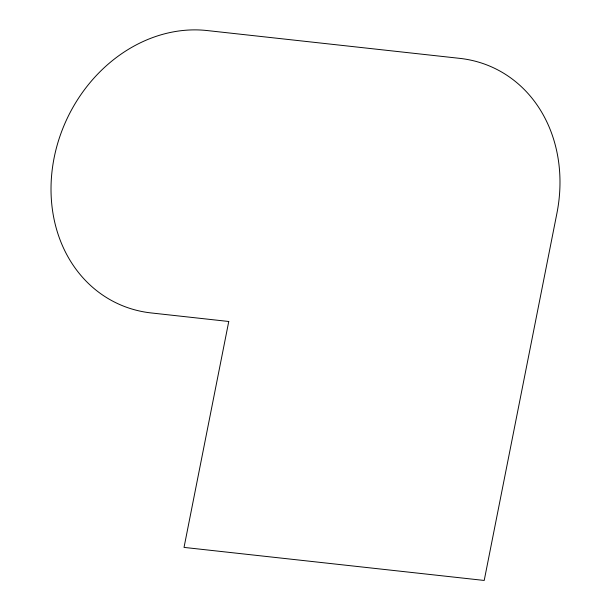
<?xml version="1.0" encoding="UTF-8"?>
<svg xmlns="http://www.w3.org/2000/svg" width="611" height="611" viewBox="0 0 611 611"><rect width="100%" height="100%" fill="white"/><g stroke="black" fill="none" stroke-linecap="round" stroke-linejoin="round"><path stroke-width="0.92" d="M228.758 321.485L184.026 547.403L484.21 580.45L556.904 213.331A145.502 124.025 -64.9 0 0 459.785 58.366L207.129 30.55A145.502 124.025 -64.9 0 0 54.096 157.982A145.502 124.025 -64.9 0 0 151.215 312.947L228.758 321.485"/></g></svg>
